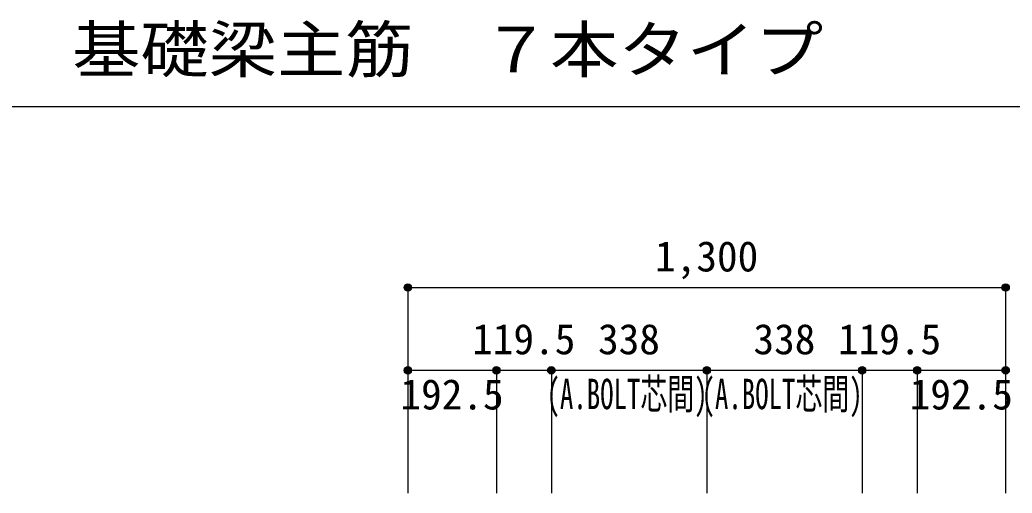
# Model space of a CAD drawing. Units: millimetres at full size, sheet at 1:30. Extents: x -5973 to 5954, y -4195 to 4201.
# Drawn here: x -942 to 1217, y -1062 to -33 of the extents above; entities that cross this region are included whole.
import ezdxf
from ezdxf.enums import TextEntityAlignment as Align

# ---------------------------------------------------------------- set-up
doc = ezdxf.new("R2010")
doc.units = ezdxf.units.MM
doc.header["$LTSCALE"] = 30
doc.header["$PDMODE"] = 32
doc.header["$PDSIZE"] = 15
for name, color, linetype in [('0-7_文字', 4, 'Continuous'), ('0-D_寸法', 4, 'Continuous'), ('6-7_文字', 7, 'Continuous'), ('F-0_枠', 6, 'Continuous')]:
    doc.layers.add(name, color=color, linetype=linetype)
doc.styles.add('ＭＳ ゴシック', font='')
doc.styles.get('ＭＳ ゴシック').set_extended_font_data('MS Gothic')

msp = doc.modelspace()

# ---------------------------------------------------------------- linework, layer by layer
at = {"layer": '0-D_寸法'}
for p, q in [((-97.56, -615.12), (-97.56, -795.12)), ((-97.56, -615.12), (-97.56, -795.12)), ((-97.56, -615.12), (1202.44, -615.12)), ((-97.56, -615.12), (1202.44, -615.12)), ((1202.44, -615.12), (1202.44, -1062.16)), ((-97.56, -795.12), (-97.56, -1062.16)), ((-97.56, -795.12), (94.94, -795.12)), ((-97.56, -795.12), (-97.56, -1062.16)), ((94.94, -795.12), (94.94, -1062.16)), ((94.94, -795.12), (214.44, -795.12)), ((214.44, -795.12), (214.44, -1062.16)), ((214.44, -795.12), (552.44, -795.12)), ((552.44, -795.12), (552.44, -1062.16)), ((552.44, -795.12), (890.44, -795.12)), ((890.44, -795.12), (890.44, -1062.16)), ((890.44, -795.12), (1009.94, -795.12)), ((1009.94, -795.12), (1009.94, -1062.16)), ((1009.94, -795.12), (1202.44, -795.12))]:
    msp.add_line(p, q, dxfattribs=at)
for centre, radius in [((-97.56, -615.12), 8), ((-97.56, -615.12), 7.2), ((-97.56, -615.12), 6.4), ((-97.56, -615.12), 5.6), ((-97.56, -615.12), 4.8), ((-97.56, -615.12), 4), ((-97.56, -615.12), 3.2), ((-97.56, -615.12), 2.4), ((-97.56, -615.12), 1.6), ((-97.56, -615.12), 0.8), ((1202.44, -615.12), 8), ((1202.44, -615.12), 7.2), ((1202.44, -615.12), 6.4), ((1202.44, -615.12), 5.6), ((1202.44, -615.12), 4.8), ((1202.44, -615.12), 4), ((1202.44, -615.12), 3.2), ((1202.44, -615.12), 2.4), ((1202.44, -615.12), 1.6), ((1202.44, -615.12), 0.8), ((-97.56, -795.12), 8), ((-97.56, -795.12), 7.2), ((-97.56, -795.12), 6.4), ((-97.56, -795.12), 5.6), ((-97.56, -795.12), 4.8), ((-97.56, -795.12), 4), ((-97.56, -795.12), 3.2), ((-97.56, -795.12), 2.4), ((-97.56, -795.12), 1.6), ((-97.56, -795.12), 0.8), ((94.94, -795.12), 8), ((94.94, -795.12), 7.2), ((94.94, -795.12), 6.4), ((94.94, -795.12), 5.6), ((94.94, -795.12), 4.8), ((94.94, -795.12), 4), ((94.94, -795.12), 3.2), ((94.94, -795.12), 2.4), ((94.94, -795.12), 1.6), ((94.94, -795.12), 0.8), ((214.44, -795.12), 8), ((214.44, -795.12), 7.2), ((214.44, -795.12), 6.4), ((214.44, -795.12), 5.6), ((214.44, -795.12), 4.8), ((214.44, -795.12), 4), ((214.44, -795.12), 3.2), ((214.44, -795.12), 2.4), ((214.44, -795.12), 1.6), ((214.44, -795.12), 0.8), ((552.44, -795.12), 8), ((552.44, -795.12), 7.2), ((552.44, -795.12), 6.4), ((552.44, -795.12), 5.6), ((552.44, -795.12), 4.8), ((552.44, -795.12), 4), ((552.44, -795.12), 3.2), ((552.44, -795.12), 2.4), ((552.44, -795.12), 1.6), ((552.44, -795.12), 0.8), ((890.44, -795.12), 8), ((890.44, -795.12), 7.2), ((890.44, -795.12), 6.4), ((890.44, -795.12), 5.6), ((890.44, -795.12), 4.8), ((890.44, -795.12), 4), ((890.44, -795.12), 3.2), ((890.44, -795.12), 2.4), ((890.44, -795.12), 1.6), ((890.44, -795.12), 0.8), ((1009.94, -795.12), 8), ((1009.94, -795.12), 7.2), ((1009.94, -795.12), 6.4), ((1009.94, -795.12), 5.6), ((1009.94, -795.12), 4.8), ((1009.94, -795.12), 4), ((1009.94, -795.12), 3.2), ((1009.94, -795.12), 2.4), ((1009.94, -795.12), 1.6), ((1009.94, -795.12), 0.8), ((1202.44, -795.12), 8), ((1202.44, -795.12), 7.2), ((1202.44, -795.12), 6.4), ((1202.44, -795.12), 5.6), ((1202.44, -795.12), 4.8), ((1202.44, -795.12), 4), ((1202.44, -795.12), 3.2), ((1202.44, -795.12), 2.4), ((1202.44, -795.12), 1.6), ((1202.44, -795.12), 0.8)]:
    msp.add_circle(centre, radius, dxfattribs=at)
at = {"layer": '0-D_寸法', "color": 7}
for p in [(-97.56, -615.12), (-97.56, -615.12), (1202.44, -615.12), (-97.56, -795.12), (-97.56, -795.12), (94.94, -795.12), (94.94, -795.12), (214.44, -795.12), (214.44, -795.12), (552.44, -795.12), (552.44, -795.12), (890.44, -795.12), (890.44, -795.12), (1009.94, -795.12), (1009.94, -795.12), (1202.44, -795.12), (1202.44, -795.12)]:
    msp.add_point(p, dxfattribs=at)
at = {"layer": 'F-0_枠', "color": 2}
msp.add_line((-5972.88, -222.05), (3723.6, -222.05), dxfattribs=at)

# ---------------------------------------------------------------- texts
at = {"layer": '0-7_文字', "style": 'ＭＳ ゴシック', "width": 0.65}
for p in [(203.85, -899.4), (541.02, -899.4)]:
    msp.add_text('(A.BOLT芯間)', height=65.98, dxfattribs=at).set_placement(p, align=Align.BOTTOM_LEFT)
at = {"layer": '0-D_寸法', "style": 'ＭＳ ゴシック'}
for s, p in [('1,300', (439.94, -600.12)), ('119.5', (42.19, -780.12)), ('338', (315.94, -780.12)), ('338', (653.94, -780.12)), ('119.5', (837.69, -780.12)), ('192.5', (-113.81, -900.12)), ('192.5', (993.69, -900.12))]:
    msp.add_text(s, height=65.98, dxfattribs=at).set_placement(p, align=Align.BOTTOM_LEFT)
at = {"layer": '6-7_文字', "color": 2, "style": 'ＭＳ ゴシック', "width": 1.1}
msp.add_text('\u3000\u3000基礎梁主筋\u3000７本タイプ', height=98.97, dxfattribs=at).set_placement((-1124.64, -177.05), align=Align.BOTTOM_LEFT)

doc.saveas('drawing.dxf')
